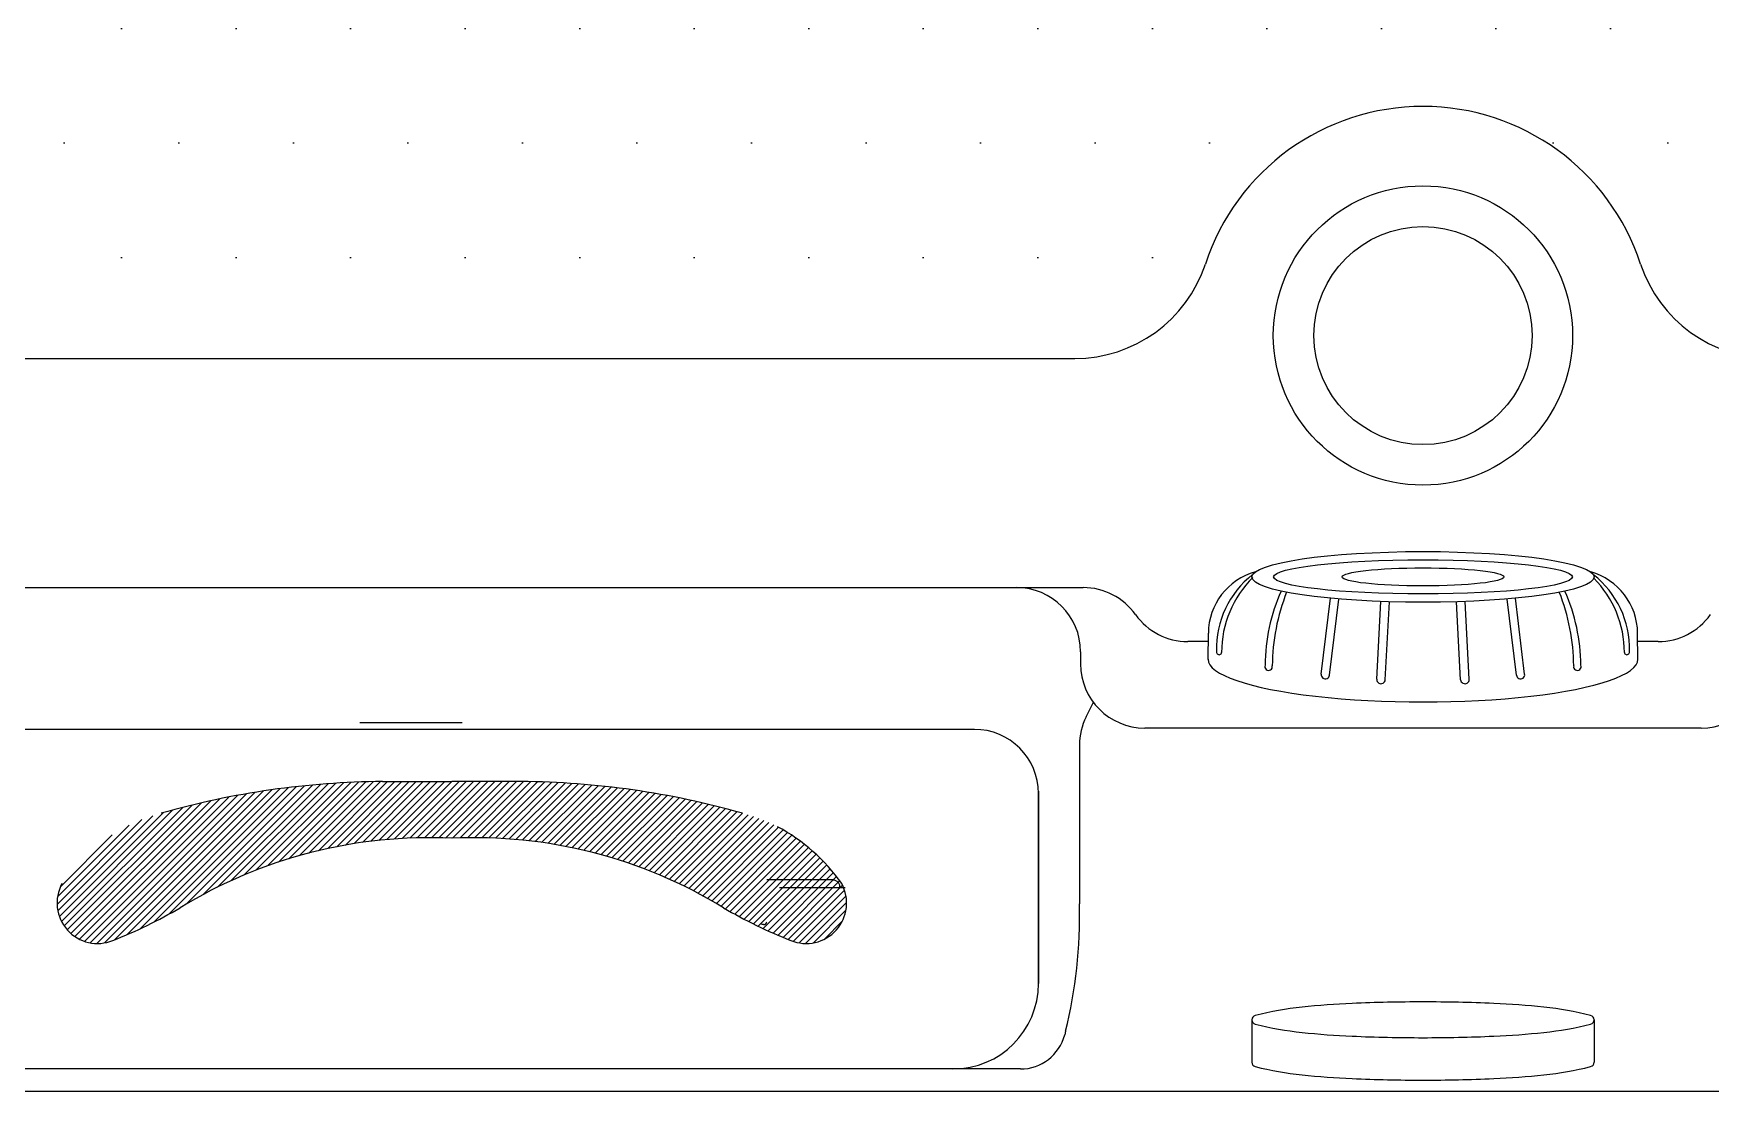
# Model space of a CAD drawing. Header units: millimetres. Extents: x -1227.71 to -1226.21, y 2253.59 to 2254.49.
# Drawn here: x -1227.0971 to -1226.731, y 2253.85 to 2254.0809 of the extents above; entities that cross this region are included whole.
import ezdxf

# ---------------------------------------------------------------- set-up
doc = ezdxf.new("R2010")
doc.units = ezdxf.units.MM
doc.header["$LTSCALE"] = 10
doc.linetypes.add('HIDDEN', pattern=[0.375, 0.25, -0.125])
doc.layers.add('jacuzzi', color=1, linetype='Continuous')

msp = doc.modelspace()

# ---------------------------------------------------------------- hatches: boundary and pattern name
at = {"layer": 'jacuzzi'}
h = msp.add_hatch(dxfattribs=at)
h.set_pattern_fill('DOTS', color=256, scale=0.400000000000027, style=0)
h.set_pattern_definition([(0, (-1254.177878224041, 2250.581975403216), (0.01250000000000084, 0.02500000000000169), [0, -0.02500000000000169])])
h.paths.add_polyline_path([(-1226.869788169024, 2254.009934703397, 0.3239737262577996), (-1226.841288378287, 2254.030566569753, -0.7239304508267215), (-1226.746289075831, 2254.030566569753, 0.323973726256862), (-1226.717789285094, 2254.009934703397), (-1226.507057797365, 2254.009934703397, 0.3476746005663799), (-1226.477864231813, 2254.033025598508, 0.1941713285966249), (-1226.476835621811, 2254.252346175545, 0.3492362548580204), (-1226.506067219824, 2254.275599792986), (-1227.411501151311, 2254.275599792986, 0.2840809643226195), (-1227.438334062409, 2254.259016010115, 0.05927457829082663), (-1227.440732749324, 2254.252346175545, 0.1941713285996671), (-1227.439704139321, 2254.033025598505, 0.3476746005377264), (-1227.41051057377, 2254.009934703397)])
h = msp.add_hatch(dxfattribs=at)
h.set_pattern_fill('ANSI31', color=256, scale=0.008840000000000597, style=0)
h.set_pattern_definition([(45, (-1229.564964917619, 2258.831223997855), (-0.0007813529932111878, 0.0007813529932111878), [])])
h.paths.add_polyline_path([(-1226.94646302067, 2253.890060983264, 0.04001454400635211), (-1226.931505252951, 2253.882805430345, 0.6938377762801112), (-1226.920671204556, 2253.895331418061, 0.1177673447023705), (-1226.934684138066, 2253.907745571049, 0.05198146975727225), (-1226.942315695134, 2253.910677187927, 0.06775724557069143), (-1226.990600848051, 2253.917591847173), (-1227.005764597522, 2253.917591847173), (-1227.020928346996, 2253.917591847173, 0.06775724556755786), (-1227.069213499911, 2253.910677187927, 0.05198146975716889), (-1227.076845056979, 2253.907745571049, 0.1177673447022115), (-1227.090857990489, 2253.895331418061, 0.6938377762794881), (-1227.080023942094, 2253.882805430345, 0.04001454400627522), (-1227.065066174375, 2253.890060983264, -0.1502414616671139), (-1227.005764597522, 2253.905215847173, -0.1502414616665997)])

# ---------------------------------------------------------------- linework, layer by layer
for p, q in [((-1227.41051057377, 2254.009934703397), (-1226.869788169024, 2254.009934703397)), ((-1227.431754519668, 2253.959934703396), (-1226.867954294837, 2253.959934703396)), ((-1226.815980388207, 2253.941058728804), (-1226.814010654005, 2253.957610227024)), ((-1226.81418363539, 2253.940831239363), (-1226.812143978185, 2253.957442914237)), ((-1226.803858219617, 2253.939929539462), (-1226.802990192907, 2253.956897747031)), ((-1226.802012777818, 2253.939831845677), (-1226.801121694804, 2253.956834722475)), ((-1226.785564744684, 2253.939831845677), (-1226.786455813463, 2253.95683445085)), ((-1226.783719302886, 2253.939929539462), (-1226.784587311962, 2253.956897402323)), ((-1226.773393887112, 2253.940831239363), (-1226.775433451127, 2253.957442155262)), ((-1226.771597134296, 2253.941058728804), (-1226.773566765527, 2253.957609361768)), ((-1226.840655022679, 2253.948142388927), (-1226.845122060393, 2253.948142388927)), ((-1226.840688795443, 2253.944272413434), (-1226.840638858809, 2253.949994584931)), ((-1226.840688727059, 2253.944272413434), (-1226.840638790425, 2253.949994584931)), ((-1226.746888727059, 2253.944272413434), (-1226.746938663694, 2253.949994584931)), ((-1226.742455393726, 2253.948142388927), (-1226.746922499824, 2253.948142388927)), ((-1226.86852450337, 2253.945934703396), (-1226.86852450337, 2253.943285711689)), ((-1226.867296424907, 2253.931748633214), (-1226.865729121634, 2253.934891872904)), ((-1226.891709352778, 2253.928991211326), (-1227.195450852234, 2253.928991211326)), ((-1226.733052950749, 2253.929285711689), (-1226.854524503369, 2253.929285711689)), ((-1226.868767482485, 2253.925501585765), (-1226.868767482485, 2253.890900152855)), ((-1227.020928346996, 2253.917591847173), (-1227.005764597522, 2253.917591847173)), ((-1226.990600848048, 2253.917591847173), (-1227.005764597522, 2253.917591847173)), ((-1226.877709352778, 2253.91552454466), (-1226.877709352778, 2253.87352454466)), ((-1226.877709352778, 2253.87352454466), (-1226.877709352778, 2253.914991211326)), ((-1226.871794691831, 2253.863087123285), (-1226.871994940298, 2253.862322963781)), ((-1226.831122060393, 2253.865594802818), (-1226.831122060393, 2253.856329337287)), ((-1226.756455393726, 2253.865594802818), (-1226.756455393726, 2253.856329337287)), ((-1226.881668316645, 2253.854857877993), (-1227.431754519668, 2253.854857877993)), ((-1226.7123409608, 2253.849953013681), (-1227.444260014195, 2253.849953013681))]:
    msp.add_line(p, q, dxfattribs=at)
at = {"layer": 'jacuzzi', "linetype": 'HIDDEN'}
for p, q in [((-1227.010199186593, 2253.930384056995), (-1227.0258453361, 2253.930384056995)), ((-1227.010199186593, 2253.930384056995), (-1227.0258453361, 2253.930384056995)), ((-1227.003531184442, 2253.930382276596), (-1227.011491972078, 2253.930382276596)), ((-1226.934270544394, 2253.894459947353), (-1226.919897810218, 2253.894459947353)), ((-1226.937714101052, 2253.886361050595), (-1226.938187485149, 2253.886361050595))]:
    msp.add_line(p, q, dxfattribs=at)
msp.add_lwpolyline([(-1226.922714138172, 2253.896140179726), (-1226.937043935338, 2253.896140179726)], dxfattribs=at)
at = {"layer": 'jacuzzi'}
for radius in [0.03266666666667094, 0.02380000000000311]:
    msp.add_circle((-1226.793788727059, 2254.01495301368), radius, dxfattribs=at)
for centre, radius, start, end in [((-1226.793788727059, 2254.01495301368), 0.05000000000000338, 18.1961522425014, 161.8038477574986), ((-1226.869788169024, 2254.039934703396), 0.03000000000000203, 270, 341.8038477574985), ((-1226.717789285095, 2254.039934703396), 0.03000000000000203, 198.1961522425014, 270), ((-1226.826639323502, 2253.949872413434), 0.01400000000000183, 105.4908648961935, 179.500000000038), ((-1226.818470797076, 2253.946662376597), 0.02037943362825351, 127.8314211313663, 181.6455678361048), ((-1226.815035062673, 2253.945884171614), 0.02270506436316679, 134.3309302407945, 180.2321146441271), ((-1226.760938130616, 2253.949872413434), 0.01400000000000183, 0.4999999999619967, 74.44718064560772), ((-1226.769106725426, 2253.946662376597), 0.02037943362825351, 358.3544321638952, 52.10820052520896), ((-1226.77254245983, 2253.945884171614), 0.02270506436316679, 359.7678853558729, 45.07390580518862), ((-1226.882524503369, 2253.945934703396), 0.01400000000000094, 0, 90), ((-1226.867954294837, 2253.945934703396), 0.01400000000000094, 35.36941110086404, 90), ((-1226.787234744447, 2253.942573831064), 0.04103722673805157, 156.1373309959733, 179.4440408260699), ((-1226.782483217135, 2253.942570005026), 0.04419826365034324, 158.2862808796306, 179.6439510000973), ((-1226.805094305368, 2253.942570005026), 0.04419826365034324, 0.3560489999026951, 21.71139901230439), ((-1226.800342778056, 2253.942573831064), 0.04103722673805157, 0.5559591739300714, 23.85986118343361), ((-1226.845122060393, 2253.962142388927), 0.01400000000000183, 215.3694111008641, 270), ((-1226.742455393726, 2253.962142388927), 0.01400000000000183, 270, 324.630588899136), ((-1226.854524503369, 2253.943285711689), 0.01400000000000183, 180, 270), ((-1226.838308832166, 2253.94586526404), 0.0005735654342381261, 158.3204289766189, 352.6804351489301), ((-1226.749268690336, 2253.94586526404), 0.0005735654342381261, 187.3195648510699, 21.67957102338113), ((-1226.733052950749, 2253.943285711689), 0.01400000000000183, 270, 0), ((-1226.827492778112, 2253.942690637827), 0.0008266268958346211, 160.0987201925802, 10.73855023599691), ((-1226.815085916558, 2253.940914143583), 0.0009060819035278362, 170.8179506739964, 354.7502375733672), ((-1226.802936016986, 2253.939870902449), 0.0009240649282550052, 176.3618225494441, 357.577599924629), ((-1226.784641505517, 2253.939870902449), 0.0009240649282550052, 182.422400075371, 3.638177450555864), ((-1226.772491605944, 2253.940914143583), 0.0009060819035278362, 185.2497624266328, 9.182049326003604), ((-1226.760084744391, 2253.942690637827), 0.0008266268958346211, 169.2614497640031, 19.90127980741978), ((-1226.891709352778, 2253.914991211326), 0.01400000000000183, 0, 90), ((-1226.891709352778, 2253.914991211326), 0.01400000000000183, 0, 90), ((-1226.854767482485, 2253.925501585765), 0.0140000000001661, 153.4979302650832, 180), ((-1226.854767482485, 2253.925501585765), 0.01400000000000183, 153.4979302627515, 180), ((-1227.019675433715, 2253.73679749169), 0.1807986968038213, 90.39705605773729, 105.9021736199144), ((-1226.99185376133, 2253.73679749169), 0.1807986968038223, 74.09782638008562, 89.60294394226271), ((-1226.953665306722, 2253.872203991635), 0.04029253815358724, 35.02877988997033, 61.89531788565974), ((-1227.010767095412, 2253.801188687634), 0.1041473710984774, 87.24685950952818, 121.4240412427241), ((-1227.000762099633, 2253.801188687634), 0.1041473710983743, 58.57595875727592, 92.75314049047184), ((-1227.083100418752, 2253.891092823866), 0.008840000000000597, 151.3486210066808, 292.3935785740631), ((-1226.928428776293, 2253.891092823866), 0.008840000000000597, 247.6064214259369, 28.65137899331918), ((-1227.11780319981, 2253.9797356438), 0.1040323920418522, 291.4659840464313, 300.4594805587327), ((-1226.893725995235, 2253.9797356438), 0.1040323920418522, 239.5405194412673, 248.5340159535687), ((-1226.974450204992, 2253.888331551701), 0.1057139326124918, 346.1843065395636, 1.392290368103936), ((-1226.896376019445, 2253.87352454466), 0.01866666666666884, 270, 0), ((-1226.830142457884, 2253.865594802818), 0.0009796025091867093, 104.1631152879099, 180), ((-1226.812655684622, 2253.796300197113), 0.07244658522727411, 95.9673691927521, 104.1631152879099), ((-1226.801431196869, 2253.688918079339), 0.1804137484902895, 92.47919308009736, 95.9673691927521), ((-1226.793788727059, 2253.512405829114), 0.3570913696652488, 90, 92.47919308009736), ((-1226.793788727059, 2253.512405829114), 0.3570913696655273, 87.52080691990263, 90), ((-1226.78614625725, 2253.688918079339), 0.1804137484904971, 84.0326308072479, 87.52080691990263), ((-1226.774921769497, 2253.796300197113), 0.07244658522697485, 75.83688471209005, 84.0326308072479), ((-1226.757434996235, 2253.865594802818), 0.0009796025091812596, 0, 75.83688471209005), ((-1226.830142457884, 2253.865594802818), 0.0009796025091867774, 180, 255.8368847120901), ((-1226.812655684622, 2253.934889408522), 0.0724465852272934, 255.8368847120901, 264.0326308072479), ((-1226.801431196869, 2254.042271526296), 0.1804137484900401, 264.0326308072479, 267.5208069199027), ((-1226.78614625725, 2254.042271526296), 0.1804137484898486, 272.4791930800974, 275.9673691927521), ((-1226.774921769497, 2253.934889408522), 0.0724465852271317, 275.9673691927521, 284.1631152879099), ((-1226.757434996235, 2253.865594802818), 0.0009796025091810075, 284.1631152879099, 0), ((-1226.881668316645, 2253.864857877993), 0.01000000000000068, 270, 345.3157868527273), ((-1226.793788727059, 2254.21878377652), 0.3570913696646648, 267.5208069199027, 270), ((-1226.793788727059, 2254.21878377652), 0.3570913696645392, 270, 272.4791930800974), ((-1226.830142457884, 2253.856329337287), 0.0009796025091867774, 180, 255.8368847120901), ((-1226.812655684622, 2253.925623942991), 0.0724465852272934, 255.8368847120901, 264.0326308072479), ((-1226.774921769497, 2253.925623942991), 0.0724465852271317, 275.9673691927521, 284.1631152879099), ((-1226.757434996235, 2253.856329337287), 0.0009796025091810075, 284.1631152879099, 0), ((-1226.801431196869, 2254.033006060765), 0.1804137484900401, 264.0326308072479, 267.5208069199027), ((-1226.793788727059, 2254.209518310989), 0.3570913696646648, 267.5208069199027, 270), ((-1226.793788727059, 2254.209518310989), 0.3570913696645392, 270, 272.4791930800974), ((-1226.78614625725, 2254.033006060765), 0.1804137484898486, 272.4791930800974, 275.9673691927521)]:
    msp.add_arc(centre, radius, start, end, dxfattribs=at)
at = {"layer": 'jacuzzi', "linetype": 'HIDDEN'}
for centre, radius, start, end in [((-1226.922714138172, 2253.894459947353), 0.001680232372795136, 0, 90), ((-1226.937714101052, 2253.887054399694), 0.0006933490982029732, 270, 345.1417497092017)]:
    msp.add_arc(centre, radius, start, end, dxfattribs=at)
at = {"layer": 'jacuzzi'}
for major_axis, ratio in [((-0.03733333333333821, 9.143727441874944e-18), 0.1484004069373981), ((-0.03260047104915624, 1.99613719921996e-18), 0.1143745729800754), ((-0.01764426274061429, 1.080363813033387e-18), 0.112343880361296)]:
    msp.add_ellipse((-1226.793784185567, 2253.962266945137), major_axis=major_axis, ratio=ratio, dxfattribs=at)
msp.add_ellipse((-1226.793788727059, 2253.944272413434), major_axis=(0.04690000000002819, 1.850103677592111e-12), ratio=0.1983072682014631, start_param=3.13958130430207, end_param=6.286646506167498, dxfattribs=at)

doc.saveas('drawing.dxf')
